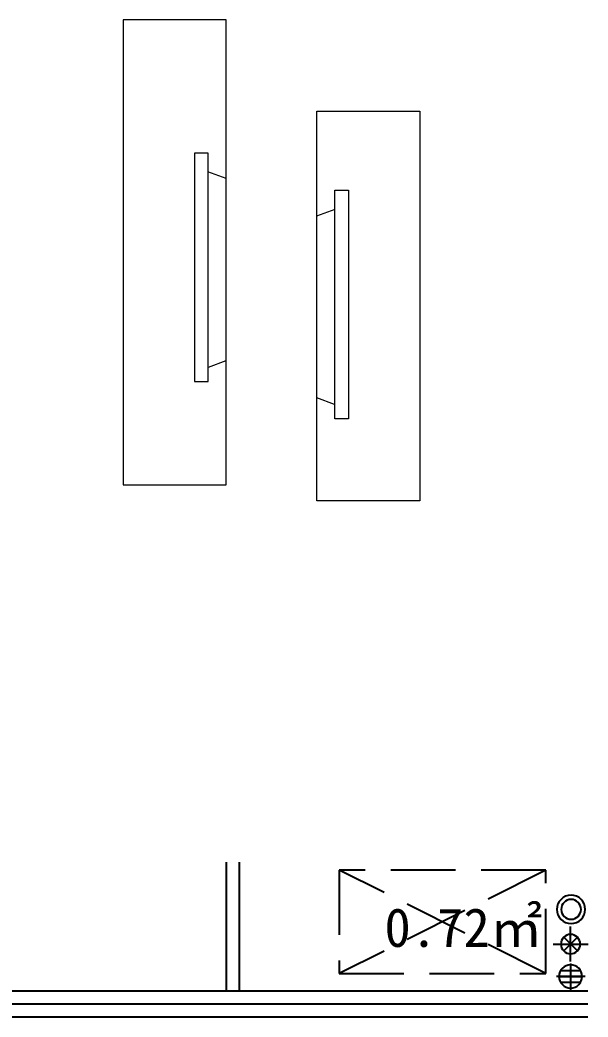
# Model space of a CAD drawing. Extents: x 72956 to 162056, y -6841 to 35159.
# Drawn here: x 106751 to 108952, y 7638 to 11500 of the extents above; entities that cross this region are included whole.
import ezdxf

# ---------------------------------------------------------------- set-up
doc = ezdxf.new("R2010")
doc.units = 0
doc.header["$LTSCALE"] = 1000
doc.header["$MEASUREMENT"] = 0
doc.linetypes.add('DASH', pattern=[0.35, 0.25, -0.1])
doc.layers.get('0').update_dxf_attribs({"linetype": 'CONTINUOUS'})
for name, color, linetype in [('-厨卫', 154, 'CONTINUOUS'), ('-文字', 7, 'CONTINUOUS'), ('-阳台栏杆', 152, 'CONTINUOUS'), ('A-AD-ARCH-AXIS', 1, 'CONTINUOUS'), ('A-AE-PIPE-ROOF', 10, 'CONTINUOUS'), ('A-AE-PIPE-SMAL', 51, 'CONTINUOUS'), ('A-WE-HOLE-TOLT', 14, 'CONTINUOUS'), ('AC', 33, 'CONTINUOUS'), ('fenshua', 233, 'CONTINUOUS'), ('改动', 1, 'CONTINUOUS')]:
    doc.layers.add(name, color=color, linetype=linetype)
doc.layers.add('-家具', color=44, linetype='CONTINUOUS', lineweight=9)
doc.styles.get("Standard").update_dxf_attribs({"font": 'GBENOR', "bigfont": 'GBCBIG'})

# ---------------------------------------------------------------- blocks, each defined once
blk = doc.blocks.new('4565767887yhj')
at = {"layer": 'AC', "linetype": 'DASH'}
for p, q in [((280735.2, 132575), (279935.2, 132175)), ((280735.2, 132175), (279935.2, 132575))]:
    blk.add_line(p, q, dxfattribs=at)
blk.add_lwpolyline([(279935.2, 132575), (280735.2, 132575), (280735.2, 132175), (279935.2, 132175)], close=True, dxfattribs=at)
blk = doc.blocks.new('w-p-r')
for radius in [55, 38.5]:
    blk.add_circle((0, 0), radius)
blk = doc.blocks.new('kongtiao')
at = {"layer": 'A-AD-ARCH-AXIS'}
for p, q in [((113322.9, 10563.1), (113322.9, 10666.3)), ((113379, 10613.6), (113268.4, 10613.6)), ((113322.9, 10556.3), (113322.9, 10420.8)), ((113255.2, 10488.6), (113390.7, 10488.6))]:
    blk.add_line(p, q, dxfattribs=at)
at = {"layer": 'A-AE-PIPE-SMAL'}
for p, q in [((113349.5, 10515.1), (113296.4, 10462.1)), ((113296.4, 10515.1), (113349.5, 10462.1)), ((113322.9, 10526.1), (113322.9, 10451.1)), ((113285.4, 10488.6), (113360.4, 10488.6))]:
    blk.add_line(p, q, dxfattribs=at)
blk.add_circle((113322.9, 10488.6), 37.5, dxfattribs=at)
at = {"layer": 'A-WE-HOLE-TOLT'}
for p, q in [((113285.9, 10636.1), (113363.8, 10636.1)), ((113279.9, 10613.6), (113369.9, 10613.6)), ((113284, 10591.1), (113361.9, 10591.1))]:
    blk.add_line(p, q, dxfattribs=at)
blk.add_circle((113322.9, 10613.6), 45, dxfattribs=at)
at = {"layer": 'A-AE-PIPE-ROOF'}
blk.add_blockref('w-p-r', (113324.9, 10354), dxfattribs=at)
at = {"layer": '改动', "linetype": 'ByBlock'}
blk.add_blockref('4565767887yhj', (-167508.4, -121972.7), dxfattribs=at)
blk = doc.blocks.new('1f')
at = {"layer": '-家具', "extrusion": (-0.0043, -0.000235387, 0.999991)}
for p, q in [((173689.2, 36189.5, -0.2), (173689.2, 35304.5, -0.4)), ((173741.2, 36189.5, 0.1), (173689.2, 36189.5, -0.2)), ((173741.2, 35304.5, -0.2), (173741.2, 36189.5, 0.1)), ((173812.1, 36090.8, 0.1), (173741, 36116.5, -0.2)), ((173743.6, 35360.2, -0.4), (173812.1, 35385.9, -0.1)), ((173689.2, 35304.5, -0.4), (173741.2, 35304.5, -0.2))]:
    blk.add_line(p, q, dxfattribs=at)
at = {"layer": '-家具'}
blk.add_lwpolyline([(173812.1, 36704.8), (173412.1, 36704.8), (173412.1, 34904.8), (173812.1, 34904.8)], close=True, dxfattribs=at)
blk = doc.blocks.new('1g')
at = {"layer": '-家具', "extrusion": (0.0043, -0.000235387, 0.999991)}
for p, q in [((174083, 34257.6, -0.2), (174083, 35142.6, 0.1)), ((174083, 35142.6, 0.1), (174135, 35142.6, -0.2)), ((174135, 35142.6, -0.2), (174135, 34257.6, -0.4)), ((174012.1, 35043.9, 0.1), (174083.2, 35069.6, -0.2)), ((174012.1, 34339, -0.1), (174012.1, 35043.9, 0.1)), ((174080.6, 34313.3, -0.4), (174012.1, 34339, -0.1)), ((174135, 34257.6, -0.4), (174083, 34257.6, -0.2))]:
    blk.add_line(p, q, dxfattribs=at)
at = {"layer": '-家具'}
blk.add_lwpolyline([(174012.1, 35449.2), (174412.1, 35449.2), (174412.1, 33940.8), (174012.1, 33940.8)], close=True, dxfattribs=at)
blk = doc.blocks.new('A-6家具3')
at = {"layer": '-家具'}
for name, p in [('1f', (-66261.3, -1589.2)), ('1g', (-66111.3, -686.8))]:
    blk.add_blockref(name, p, dxfattribs=at)

msp = doc.modelspace()

# ---------------------------------------------------------------- linework, layer by layer
at = {"layer": '-厨卫'}
for p, q in [((107550.748, 8238.456), (107550.748, 7738.456)), ((107600.748, 8238.456), (107600.748, 7738.456))]:
    msp.add_line(p, q, dxfattribs=at)
at = {"layer": '-阳台栏杆'}
for p, q in [((108950.748, 7738.456), (104550.748, 7738.456)), ((108950.748, 7688.456), (104550.748, 7688.456)), ((108950.748, 7638.456), (104550.748, 7638.456))]:
    msp.add_line(p, q, dxfattribs=at)

# ---------------------------------------------------------------- block references
at = {"layer": '-厨卫'}
msp.add_blockref('A-6家具3', (0, -23616.019), dxfattribs=at)
at = {"layer": 'fenshua', "xscale": -1, "rotation": 180}
msp.add_blockref('kongtiao', (-4438.651, 18409.392), dxfattribs=at)

# ---------------------------------------------------------------- texts
at = {"layer": '-文字', "insert": (108776.024, 7907.721), "char_height": 150, "width": 1860.46542, "attachment_point": 9}
msp.add_mtext('{\\fSimHei|b0|i0|c134|p2;0.72\\fSimHei|b0|i0|c129|p2;\\M+3A7B3}', dxfattribs=at)

doc.saveas('drawing.dxf')
